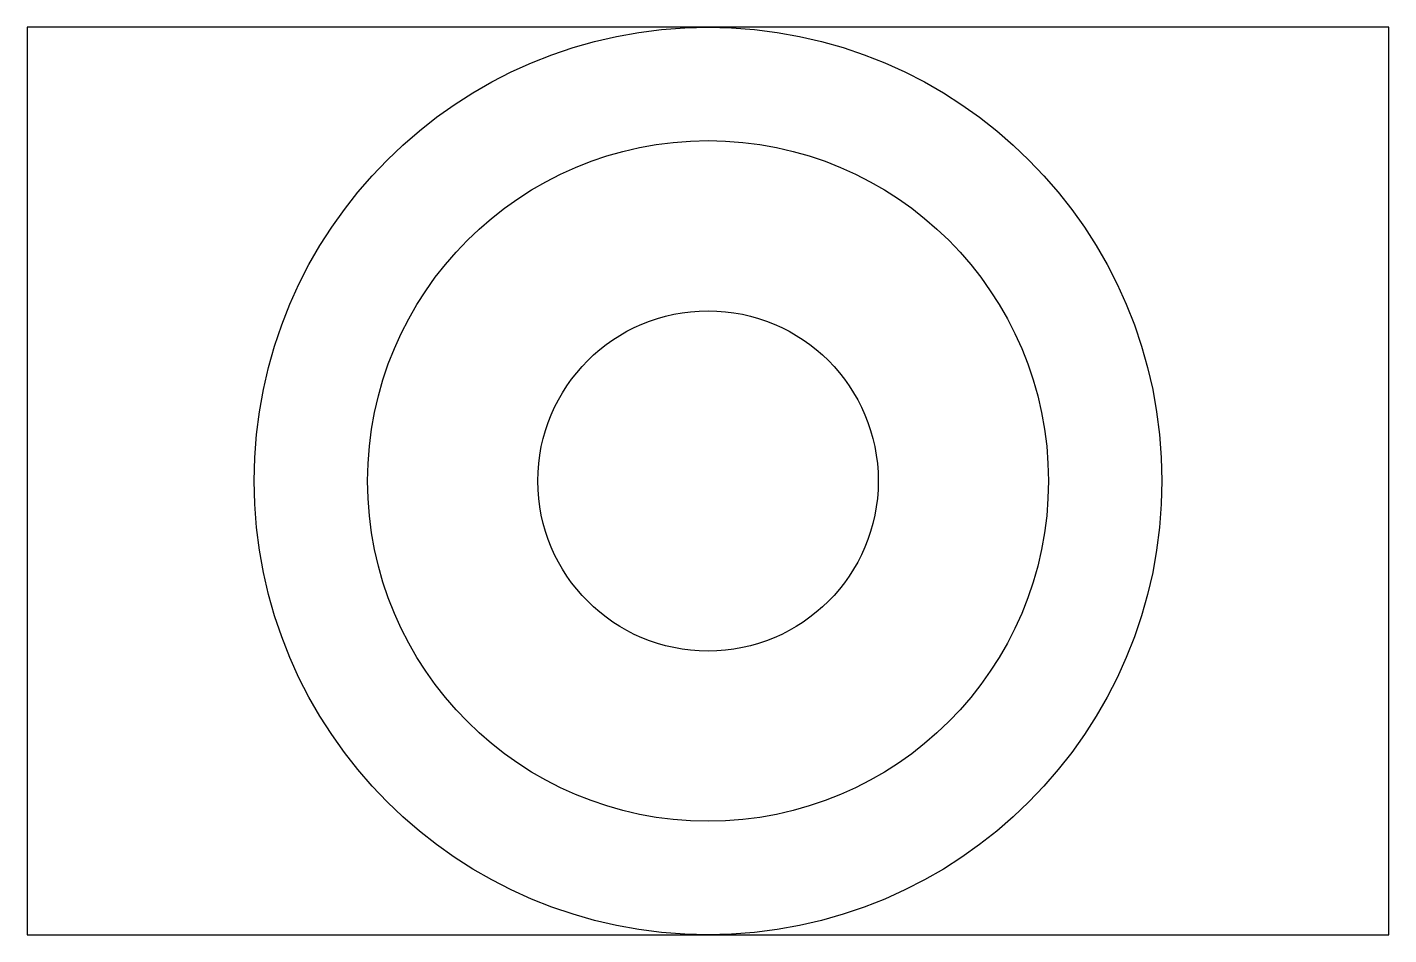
# Model space of a CAD drawing. Header units: inches. Extents: x 0 to 120, y -3 to 77.
import ezdxf

# ---------------------------------------------------------------- set-up
doc = ezdxf.new("R2010")
doc.units = ezdxf.units.IN
doc.header["$MEASUREMENT"] = 0

msp = doc.modelspace()

# ---------------------------------------------------------------- linework, layer by layer
msp.add_lwpolyline([(0.06, -3.1), (120.06, -3.1), (120.06, 76.9), (0.06, 76.9)], close=True)
for centre, radius in [((60.06, 36.9), 40), ((60.06, 36.9), 30), ((60.06, 36.9, 5), 15)]:
    msp.add_circle(centre, radius)

doc.saveas('drawing.dxf')
